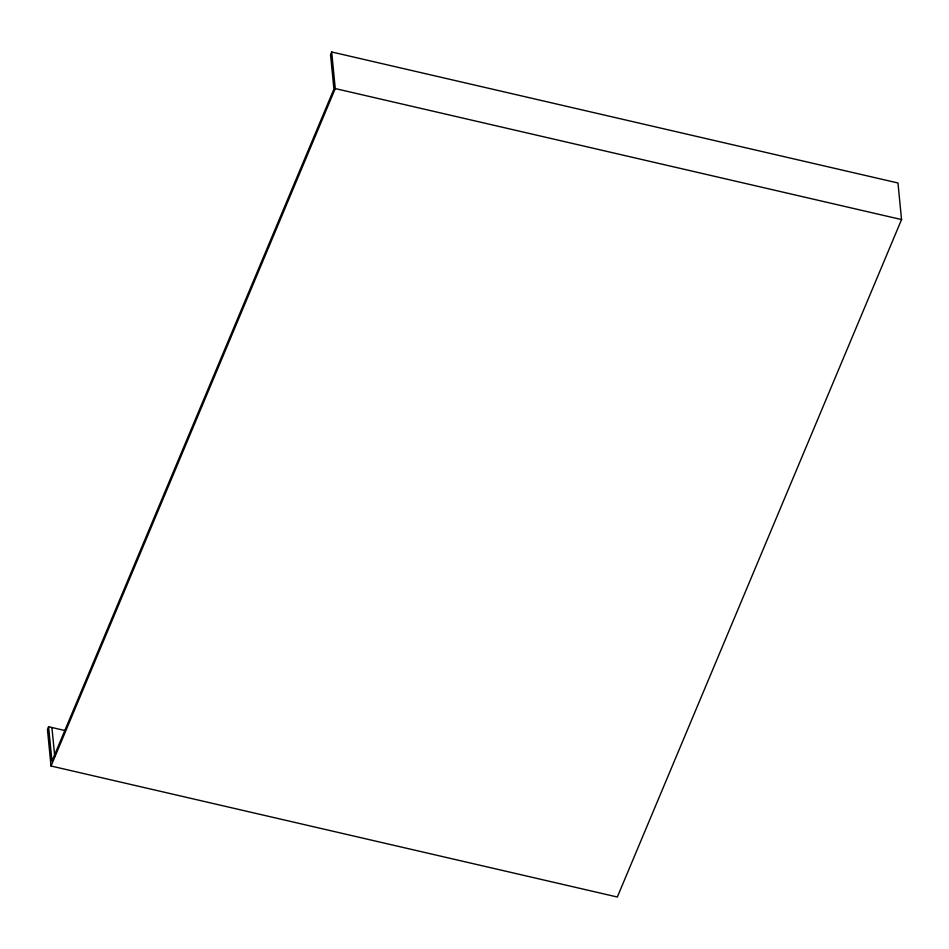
<?xml version="1.0" encoding="UTF-8"?>
<svg xmlns="http://www.w3.org/2000/svg" width="949" height="949" viewBox="0 0 949 949"><rect width="100%" height="100%" fill="white"/><g stroke="black" fill="none" stroke-linecap="round" stroke-linejoin="round"><path stroke-width="1.42" d="M48.577 726.732L47.45 729.425L51.032 766.009L617.324 897.019L901.55 219.575L897.968 182.991L331.676 51.981L330.549 54.674L333.918 89.111L51.958 761.169L48.577 726.732L64.9 730.516M51.032 766.009L335.258 88.577L331.676 51.981M335.258 88.577L901.55 219.575M51.91 727.503L54.734 756.211"/></g></svg>
